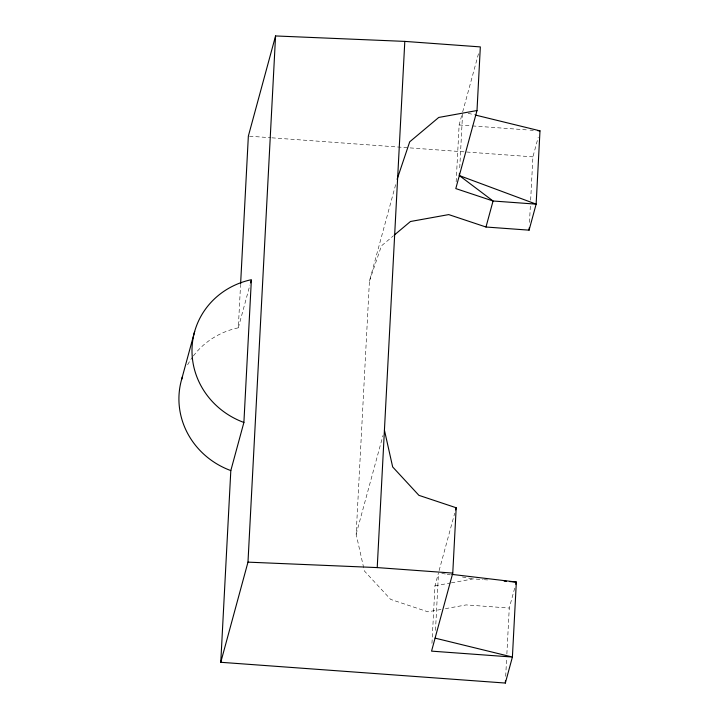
<?xml version="1.0" encoding="UTF-8"?>
<svg xmlns="http://www.w3.org/2000/svg" width="719" height="719" viewBox="0 0 719 719"><rect width="100%" height="100%" fill="white"/><g stroke="black" fill="none" stroke-linecap="round" stroke-linejoin="round"><path stroke-width="0.54" stroke-dasharray="3.6 2.7" d="M193.384 355.932A78.461 74.497 15.2 0 1 238.304 327.819L240.532 285.218M441.035 609.451L427.913 611.815L390.651 599.403L364.389 570.994L356.157 534.199L369.422 281.192L396.214 182.554M431.966 643.388L434.977 585.805L438.518 572.791M456.152 181.88L459.135 124.953L461.787 115.193M435.498 630.383L438.455 573.906M459.747 167.761L462.605 113.063M505.691 676.336L506.625 658.424M506.868 653.948L509.268 608.049L514.867 587.459M529.481 222.378L530.415 204.609M530.649 200.17L532.914 156.859L538.216 137.347M238.304 327.819L249.924 285.039M462.668 111.939L479.16 51.247M356.157 534.199L382.957 435.561M439.102 570.625L454.714 513.177M369.422 281.192L381.43 245.88L393.383 235.841M434.977 585.805L450.292 583.037M451.379 582.839L473.255 578.894L483.195 579.622M445.412 608.66L466.182 604.913L509.268 608.049M459.135 124.953L471.313 125.843M472.428 125.924L528.905 130.04M530.02 130.121L533.336 130.364M249.475 136.188L270.757 137.742M271.881 137.823L532.914 156.859M484.3 579.703L487.617 579.945M441.772 573.367L446.113 574.13M447.2 574.319L450.454 574.894M462.398 576.989L473.255 578.894M468.114 113.278L474.648 114.869M187.605 364.848A78.461 74.497 15.2 0 1 192.746 356.786"/><path stroke-width="1.08" d="M451.856 574.382L516.341 582.039L512.404 657.04L505.34 683.05L220.769 662.289L230.817 470.586L243.894 422.457L251.38 279.691A78.461 74.497 15.2 0 0 192.09 347.025A78.461 74.497 15.2 0 0 243.894 422.457M240.595 284.095L248.352 136.107L275.566 35.95L404.806 41.396L480.337 46.906L477.003 110.537L455.801 188.585L493.054 200.996L536.14 204.142L539.987 130.849L475.735 115.139M220.769 662.289L247.983 562.141L275.566 35.95M384.431 430.142L392.664 466.937L418.925 495.346L456.188 507.758L452.763 573.097L377.223 567.588L404.806 41.396M394.237 235.122L410.459 221.506L448.728 214.595L485.99 227.015L493.054 200.996L459.333 175.571L459.45 173.342M505.34 683.05L505.457 680.812M485.99 227.015L529.076 230.152L529.193 227.932M181.61 379.515L194.678 331.387M250.509 282.9L251.084 280.761M397.104 179.301L409.704 141.823L438.734 117.449L477.003 110.537M529.076 230.152L536.14 204.142L459.333 175.571M455.594 509.924L456.188 507.758M452.763 573.097L431.553 651.135L512.404 657.04L435.094 638.13M515.748 584.205L516.341 582.039L509.708 581.554M247.983 562.141L377.223 567.588M537.767 130.687L539.987 130.849M504.181 581.15L506.392 581.312M230.817 470.586A78.461 74.497 15.2 0 1 182.536 376.495"/></g></svg>
